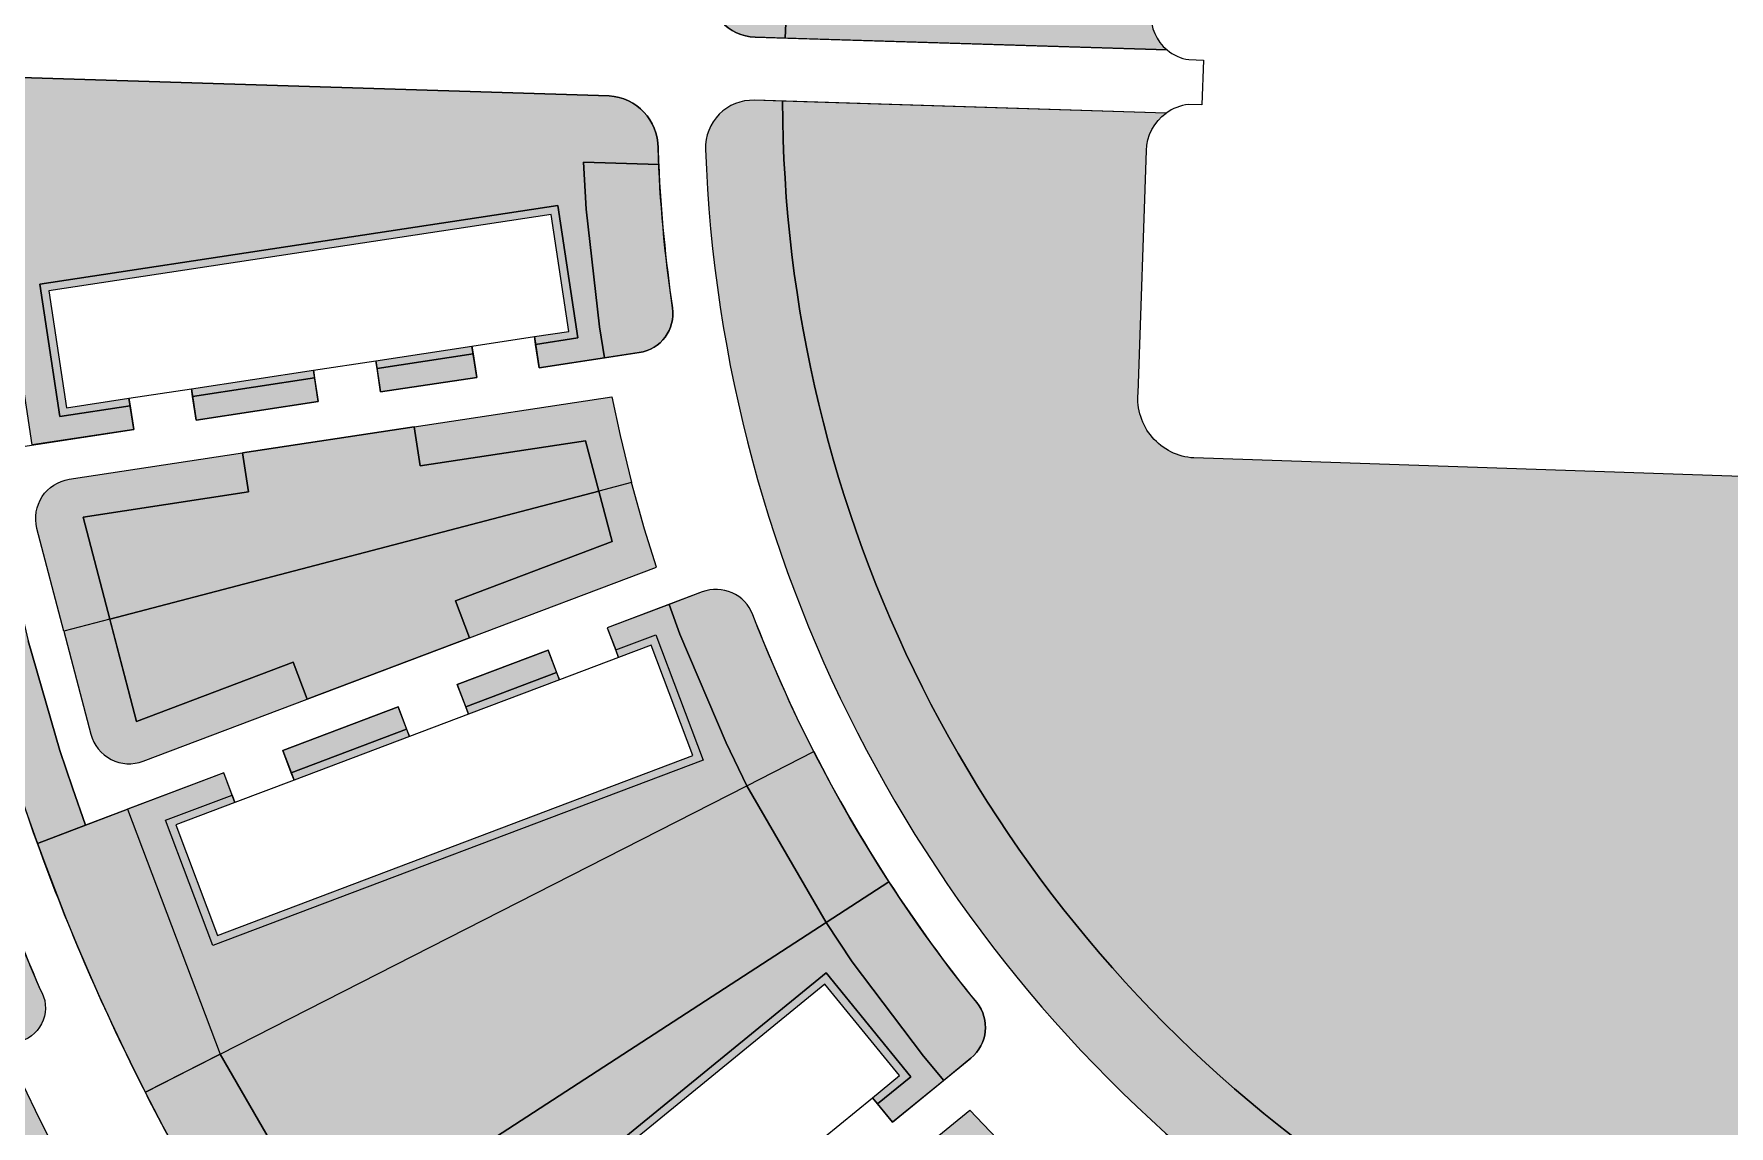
# Model space of a CAD drawing. Header units: millimetres. Extents: x 2240546 to 2245671, y 376439 to 383894.
# Drawn here: x 2243450.2 to 2243664.8, y 378138.3 to 378276.6 of the extents above; entities that cross this region are included whole.
import ezdxf

# ---------------------------------------------------------------- set-up
doc = ezdxf.new("R2010")
doc.units = ezdxf.units.MM
for name, color, linetype, true_color in [('благоустройство_внутридворовые_дороги', 7, 'Continuous', 0x000000), ('благоустройство_внутридворовые_площадки', 7, 'Continuous', 0x000000), ('благоустройство_внутриквартальные_дороги_парковки', 7, 'Continuous', 0x000000), ('благоустройство_зеленые насаждения', 7, 'Continuous', 0x000000), ('благоустройство_озеленение', 7, 'Continuous', 0x000000), ('благоустройство_отмостка', 7, 'Continuous', 0x000000), ('благоустройство_парковка', 7, 'Continuous', 0x000000), ('благоустройство_спорт', 7, 'Continuous', 0x000000)]:
    doc.layers.add(name, color=color, linetype=linetype, true_color=true_color)
for name, color, linetype, transparency in [('благоустройство_штриховка_внутридомовые_площадки', 221, 'Continuous', 0.5), ('благоустройство_штриховка_зеленые насаждения', 90, 'Continuous', 0.5), ('благоустройство_штриховка_озеленение', 105, 'Continuous', 0.5), ('благоустройство_штриховка_отмостка', 160, 'Continuous', 0.5), ('благоустройство_штриховка_парковка', 252, 'Continuous', 0.5), ('благоустройство_штриховка_спорт', 165, 'Continuous', 0.5)]:
    doc.layers.add(name, color=color, linetype=linetype, transparency=transparency)

msp = doc.modelspace()

# ---------------------------------------------------------------- hatches: boundary and pattern name
at = {"layer": 'благоустройство_штриховка_внутридомовые_площадки'}
h = msp.add_hatch(color=256, dxfattribs=at)
h.dxf.hatch_style = 1
edge = h.paths.add_edge_path()
edge.add_line((2243450.628113185, 378174.1371815763), (2243462.044081115, 378178.4546790883))
edge.add_line((2243462.044081115, 378178.4546790883), (2243473.779802937, 378147.453300196))
edge.add_line((2243473.779802937, 378147.453300196), (2243464.296134218, 378142.6207244301))
edge.add_arc((2243710.997436393, 378268.331856983), 276.8841298138207, 199.8887723197528, 207.0019434515235, ccw=False)
at = {"layer": 'благоустройство_штриховка_зеленые насаждения'}
h = msp.add_hatch(color=256, dxfattribs=at)
h.dxf.hatch_style = 1
edge = h.paths.add_edge_path()
edge.add_line((2243593.66338039, 378274.5991036266), (2243545.295394621, 378276.1021769981))
edge.add_arc((2243710.997436292, 378268.3318569374), 165.8841297050037, 116.28798406893279, 177.3151770714431, ccw=False)
edge.add_line((2243637.530146722, 378417.0601388852), (2243660.298217439, 378385.6420135075))
edge.add_line((2243660.298217439, 378385.6420135075), (2243658.747447706, 378340.0858715458))
edge.add_arc((2243652.743305081, 378338.6192884027), 6.180662972521711, 13.72639730233035, 109.4985481450196)
edge.add_line((2243650.680305019, 378344.4454900405), (2243596.954704733, 378321.4327583911))
edge.add_arc((2243599.334540586, 378315.4295750044), 6.457695367909973, 111.6248093942227, 178.8198301808216)
edge.add_line((2243592.878215078, 378315.5625802335), (2243591.64015812, 378279.1928360176))
edge.add_arc((2243597.239879109, 378278.9167157524), 5.606524552646424, 177.1770518018655, 230.3633112517504)
h = msp.add_hatch(color=256, dxfattribs=at)
h.dxf.hatch_style = 1
edge = h.paths.add_edge_path()
edge.add_line((2243757.888181983, 378109.2182666922), (2243756.538698326, 378158.7630841314))
edge.add_arc((2243708.053932261, 378279.3194087956), 129.9407555657339, 291.9087691512, 387.7802836440335)
edge.add_line((2243823.017900028, 378339.8824839504), (2243780.055198567, 378322.051087517))
edge.add_arc((2243780.087288256, 378316.169164271), 5.882010780356612, 23.959035829771892, 90.31258236753149, ccw=False)
edge.add_line((2243785.462481603, 378318.5577511546), (2243819.148293768, 378239.6106119079))
edge.add_arc((2243812.816805802, 378236.4352404459), 7.083129518966978, -24.63180659899632, 26.634706632404573, ccw=False)
edge.add_line((2243819.255405094, 378233.4830949645), (2243806.725086284, 378205.7763209706))
edge.add_arc((2243793.111280621, 378212.5109229408), 15.18850118790598, 268.77784290396835, 333.6788969513552, ccw=False)
edge.add_line((2243792.787324353, 378197.3258769853), (2243726.666671987, 378199.5766801056))
edge.add_arc((2243726.878369735, 378205.3741784691), 5.801362185815067, 234.1135745111656, 267.90875304417784, ccw=False)
edge.add_line((2243723.477724782, 378200.6740277148), (2243705.334158376, 378217.729163771))
edge.add_arc((2243700.087528541, 378210.525385111), 8.911876996896773, 53.9335364604168, 91.48966501141709)
edge.add_line((2243699.855849771, 378219.4342501653), (2243597.062461267, 378222.9334243466))
edge.add_arc((2243597.527287065, 378230.4725696138), 7.553461086378694, 174.7906668686681, 266.4718962411974, ccw=False)
edge.add_line((2243590.005024629, 378231.158384621), (2243591.049635188, 378261.8453563253))
edge.add_arc((2243597.119655258, 378261.6729875227), 6.072466932991397, 125.79884082007459, 178.3734235657843, ccw=False)
edge.add_line((2243593.567618764, 378266.5982176082), (2243544.981371291, 378268.1080736344))
edge.add_arc((2243711.009291111, 378268.4909458974), 166.0283612839431, 180.1321279330496, 286.400791941861)
h = msp.add_hatch(color=256, dxfattribs=at)
h.dxf.hatch_style = 1
h.paths.add_polyline_path([(2243487.71290245, 378123.3341007086), (2243473.779802937, 378147.453300196), (2243540.475875377, 378181.4394961406), (2243550.487585534, 378164.0990746116)])
at = {"layer": 'благоустройство_штриховка_озеленение'}
h = msp.add_hatch(color=256, dxfattribs=at)
h.dxf.hatch_style = 1
edge = h.paths.add_edge_path()
edge.add_line((2243449.956439617, 378224.5750657057), (2243444.163253192, 378262.7369730563))
edge.add_line((2243444.163253192, 378262.7369730563), (2243440.668972849, 378262.8455605789))
edge.add_line((2243440.668972849, 378262.8455605789), (2243434.163733255, 378263.0477160392))
edge.add_arc((2243710.997473249, 378268.3318574675), 276.8841666644989, 180.6278552747945, 181.0935164219037, ccw=False)
edge.add_arc((2243440.129570425, 378265.3635297708), 5.999999999686032, 88.22006120089202, 180.6278552528428, ccw=False)
edge.add_line((2243440.3159352, 378271.3606347528), (2243523.03398104, 378268.7901061262))
edge.add_arc((2243522.620852297, 378262.2074371713), 6.595620208004561, -0.006601097276927703, 86.40882311844518, ccw=False)
edge.add_arc((2243710.997436204, 378268.331856943), 181.8841296134065, 181.9298732228911, 182.5967742365926)
edge.add_line((2243529.300079375, 378260.0912789135), (2243519.778276283, 378260.3871764681))
edge.add_line((2243519.778276283, 378260.3871764681), (2243520.119441879, 378254.4222792758))
edge.add_line((2243520.119441879, 378254.4222792758), (2243521.790094635, 378239.5487548641))
edge.add_line((2243521.790094635, 378239.5487548641), (2243522.433002074, 378235.6005378352))
edge.add_line((2243522.433002074, 378235.6005378352), (2243514.163677352, 378234.3425696568))
edge.add_line((2243514.163677352, 378234.3425696568), (2243513.7132123, 378237.3099539625))
edge.add_line((2243513.7132123, 378237.3099539625), (2243519.074933699, 378238.1238914283))
edge.add_line((2243519.074933699, 378238.1238914283), (2243516.530135556, 378254.8874428606))
edge.add_line((2243516.530135556, 378254.8874428606), (2243450.912820638, 378244.9263898623))
edge.add_line((2243450.912820638, 378244.9263898623), (2243453.457607761, 378228.162836756))
edge.add_line((2243453.457607761, 378228.162836756), (2243462.365099189, 378229.5150407334))
edge.add_line((2243462.365099189, 378229.5150407334), (2243462.817997776, 378226.5316258158))
edge.add_line((2243462.817997776, 378226.5316258158), (2243449.956439617, 378224.5750657057))
h.paths.add_polyline_path([(2243470.274479419, 378230.7157261891), (2243485.718267872, 378233.0601743804), (2243486.170059684, 378230.0840501998), (2243470.727003158, 378227.7347805386)], flags=17)
h.paths.add_polyline_path([(2243493.627651849, 378234.260860405), (2243505.80382497, 378236.1092674291), (2243506.254664871, 378233.1394138542), (2243494.079068813, 378231.2872054926)], flags=17)
h = msp.add_hatch(color=256, dxfattribs=at)
h.dxf.hatch_style = 1
edge = h.paths.add_edge_path()
edge.add_line((2243437.89270832, 378222.7398747346), (2243444.338830722, 378223.7204888851))
edge.add_line((2243444.338830722, 378223.7204888851), (2243445.151031549, 378218.7899095022))
edge.add_line((2243445.151031549, 378218.7899095022), (2243446.152721399, 378213.881378627))
edge.add_line((2243446.152721399, 378213.881378627), (2243449.443374459, 378199.7968269647))
edge.add_line((2243449.443374459, 378199.7968269647), (2243453.482604107, 378185.9080205816))
edge.add_line((2243453.482604107, 378185.9080205816), (2243455.052228166, 378181.1560114751))
edge.add_line((2243455.052228166, 378181.1560114751), (2243456.708486317, 378176.436767212))
edge.add_line((2243456.708486317, 378176.436767212), (2243450.628113185, 378174.1371815763))
edge.add_arc((2243710.997436262, 378268.3318569314), 276.8841296728159, 189.4775343982641, 199.8887723189731, ccw=False)
h = msp.add_hatch(color=256, dxfattribs=at)
h.dxf.hatch_style = 1
h.paths.add_polyline_path([(2243462.044081115, 378178.4546790883), (2243473.779802937, 378147.4533001959), (2243540.475875377, 378181.4394961406), (2243537.825680863, 378186.8491702891), (2243531.987811031, 378200.6307552795), (2243530.611934917, 378204.3869119041), (2243522.790739925, 378201.4289507287), (2243523.853341662, 378198.6219605153), (2243528.925239617, 378200.5419546454), (2243534.928142612, 378184.6845333581), (2243472.857692156, 378161.1874319613), (2243466.847559316, 378177.0639626911), (2243475.280785909, 378180.2345594367), (2243474.212438056, 378183.0567287033)])
h.paths.add_polyline_path([(2243481.695165524, 378185.8866821004), (2243496.305885821, 378191.412428924), (2243497.371620337, 378188.5971631021), (2243482.762628278, 378183.0668509295)], flags=17)
h.paths.add_polyline_path([(2243503.788610454, 378194.2423812487), (2243515.307997204, 378198.598991563), (2243516.371484043, 378195.7896632492), (2243504.85345987, 378191.4294535217)], flags=17)
h = msp.add_hatch(color=256, dxfattribs=at)
h.dxf.hatch_style = 1
edge = h.paths.add_edge_path()
edge.add_line((2243540.475875377, 378181.4394961406), (2243548.940291063, 378185.7526929982))
edge.add_arc((2243710.997436102, 378268.3318568286), 181.8841294816678, 207.001943460996, 212.9991128109222)
edge.add_line((2243558.455036048, 378169.2730220744), (2243550.487585534, 378164.0990746116))
edge.add_line((2243550.487585534, 378164.0990746116), (2243540.475875377, 378181.4394961406))
h = msp.add_hatch(color=256, dxfattribs=at)
h.dxf.hatch_style = 1
h.paths.add_polyline_path([(2243508.626344515, 378097.7344642144), (2243487.71290245, 378123.3341007086), (2243550.487585534, 378164.0990746116), (2243553.809775439, 378159.1534507514), (2243562.822136582, 378147.2039672602), (2243565.38612177, 378144.1335067672), (2243558.909310518, 378138.8389503852), (2243557.010449378, 378141.1633029892), (2243561.210392516, 378144.5944160871), (2243550.483207148, 378157.7253013692), (2243499.08517622, 378115.7360526188), (2243509.812352956, 378102.605160284), (2243516.789588892, 378108.3051625999), (2243518.698708182, 378105.9682532285)])
h.paths.add_polyline_path([(2243541.277540741, 378128.3104173346), (2243550.815134993, 378136.1020858155), (2243552.71557622, 378133.7757990628), (2243543.180414488, 378125.9811529889)], flags=17)
h.paths.add_polyline_path([(2243522.985004995, 378113.3664628702), (2243535.082116419, 378123.2491103493), (2243536.986570281, 378120.9179118207), (2243524.892544171, 378111.0314876791)], flags=17)
h = msp.add_hatch(color=256, dxfattribs=at)
h.dxf.hatch_style = 1
edge = h.paths.add_edge_path()
edge.add_line((2243464.296134218, 378142.6207244301), (2243470.087576529, 378145.571859122))
edge.add_line((2243470.087576529, 378145.571859122), (2243473.779802937, 378147.4533001959))
edge.add_line((2243473.779802937, 378147.4533001959), (2243487.71290245, 378123.3341007088))
edge.add_line((2243487.71290245, 378123.3341007088), (2243484.231944433, 378121.0736167719))
edge.add_line((2243484.231944433, 378121.0736167719), (2243478.78053093, 378117.5335474464))
edge.add_arc((2243710.997436328, 378268.3318569625), 276.8841297468264, 207.001943453827, 212.9991128095105, ccw=False)
at = {"layer": 'благоустройство_штриховка_отмостка'}
h = msp.add_hatch(color=256, dxfattribs=at)
h.dxf.hatch_style = 1
h.paths.add_polyline_path([(2243513.7132123, 378237.3099539625), (2243513.563126376, 378238.2986269192), (2243517.936174792, 378238.9624786342), (2243515.691548496, 378253.748684153), (2243452.051578895, 378244.0878025577), (2243454.29619547, 378229.3015955624), (2243462.215013266, 378230.5037136902), (2243462.365099189, 378229.5150407334), (2243453.457607761, 378228.162836756), (2243450.912820638, 378244.9263898623), (2243516.530135556, 378254.8874428606), (2243519.074933699, 378238.1238914283)])
h.paths.add_polyline_path([(2243493.477566574, 378235.2495290833), (2243505.653739047, 378237.0979403859), (2243505.80382497, 378236.1092674291), (2243493.627651849, 378234.260860405)], flags=17)
h.paths.add_polyline_path([(2243470.124393496, 378231.7043991458), (2243485.568181948, 378234.0488473372), (2243485.718267872, 378233.0601743804), (2243470.274479419, 378230.7157261891)], flags=17)
h = msp.add_hatch(color=256, dxfattribs=at)
h.dxf.hatch_style = 1
h.paths.add_polyline_path([(2243523.853341662, 378198.6219605153), (2243528.925239617, 378200.5419546454), (2243534.928142612, 378184.6845333581), (2243472.857692156, 378161.1874319613), (2243466.847559316, 378177.0639626911), (2243475.280785909, 378180.2345594367), (2243475.634822951, 378179.2993280358), (2243468.144047242, 378176.4636547794), (2243473.438886577, 378162.4767002403), (2243533.638874723, 378185.2657281135), (2243528.344044582, 378199.2526861336), (2243524.207378704, 378197.6867291144)])
h.paths.add_polyline_path([(2243482.762628278, 378183.0668509295), (2243497.371620337, 378188.5971631021), (2243497.725655419, 378187.6619368764), (2243483.116664328, 378182.131622148)], flags=17)
h.paths.add_polyline_path([(2243504.85345987, 378191.4294535217), (2243516.371484043, 378195.7896632492), (2243516.725520857, 378194.8544324493), (2243505.207494458, 378190.4942286043)], flags=17)
h = msp.add_hatch(color=256, dxfattribs=at)
h.dxf.hatch_style = 1
h.paths.add_polyline_path([(2243557.010449378, 378141.1633029893), (2243556.377787418, 378141.9377300633), (2243559.803302186, 378144.7361805206), (2243550.341442739, 378156.3182112859), (2243500.49226604, 378115.5942877694), (2243509.954117874, 378104.0122507832), (2243516.156926441, 378109.0795902741), (2243516.789588892, 378108.3051625999), (2243509.812352956, 378102.605160284), (2243499.08517622, 378115.7360526188), (2243550.483207148, 378157.7253013692), (2243561.210392516, 378144.5944160871)])
h.paths.add_polyline_path([(2243522.352345961, 378114.1408863604), (2243534.449457591, 378124.0235335883), (2243535.082116419, 378123.2491103492), (2243522.985004995, 378113.3664628702)], flags=17)
h.paths.add_polyline_path([(2243540.644878289, 378129.0848450089), (2243550.182472541, 378136.8765134897), (2243550.815134993, 378136.1020858155), (2243541.277540741, 378128.3104173346)], flags=17)
at = {"layer": 'благоустройство_штриховка_парковка'}
h = msp.add_hatch(color=256, dxfattribs=at)
h.dxf.hatch_style = 1
edge = h.paths.add_edge_path()
edge.add_arc((2243630.06770426, 378418.8368876113), 5.00000000048419, 35.93007266890288, 118.2678576744392, ccw=False)
edge.add_line((2243634.116373067, 378421.7708748122), (2243637.530146722, 378417.0601388853))
edge.add_arc((2243710.997436292, 378268.3318569377), 165.8841297044978, 116.2879840686712, 177.3151770715359)
edge.add_line((2243545.295394621, 378276.1021769981), (2243541.495360422, 378276.2202660631))
edge.add_arc((2243541.681725198, 378282.2173710457), 6.00000000018392, 175.3116876674162, 268.2200611966028, ccw=False)
edge.add_arc((2243710.997436289, 378268.3318569402), 175.8841297013758, 118.26785767967559, 175.3116876644327, ccw=False)
h = msp.add_hatch(color=256, dxfattribs=at)
h.dxf.hatch_style = 1
edge = h.paths.add_edge_path()
edge.add_line((2243544.981371317, 378268.1080736336), (2243541.409578215, 378268.2190699261))
edge.add_arc((2243541.223213439, 378262.2219649441), 5.999999999602124, 88.22006119643011, 182.0610903358428)
edge.add_arc((2243710.986267172, 378268.3165902491), 175.8724193701541, 182.0562508266778, 285.5619892012298)
edge.add_line((2243758.169458137, 378098.8915201282), (2243757.888181983, 378109.2182666922))
edge.add_arc((2243711.009291109, 378268.4909458692), 166.0283612573486, 180.1321279236502, 286.400791945063, ccw=False)
h = msp.add_hatch(color=256, dxfattribs=at)
h.dxf.hatch_style = 1
edge = h.paths.add_edge_path()
edge.add_line((2243519.778276283, 378260.3871764681), (2243529.300079375, 378260.0912789136))
edge.add_arc((2243710.997436343, 378268.331856943), 181.8841297520263, 182.5967742345755, 188.3431975445088)
edge.add_arc((2243526.09116263, 378241.2145581294), 5.000000000402501, -81.35021656989937, 8.343197542807786, ccw=False)
edge.add_line((2243526.843134642, 378236.2714277348), (2243522.433002074, 378235.6005378352))
edge.add_line((2243522.433002074, 378235.6005378352), (2243521.790094635, 378239.5487548641))
edge.add_line((2243521.790094635, 378239.5487548641), (2243520.119441879, 378254.4222792758))
edge.add_line((2243520.119441879, 378254.4222792758), (2243519.778276283, 378260.3871764681))
h = msp.add_hatch(color=256, dxfattribs=at)
h.dxf.hatch_style = 1
edge = h.paths.add_edge_path()
edge.add_line((2243453.986360395, 378200.9872258967), (2243450.56910215, 378214.0235119571))
edge.add_arc((2243455.40569101, 378215.2913479867), 4.99999999986675, 98.64374794065202, 194.6887019511094, ccw=False)
edge.add_line((2243454.654239709, 378220.2345575656), (2243476.593587248, 378223.5697087484))
edge.add_line((2243476.593587248, 378223.5697087484), (2243477.344017112, 378218.6263437557))
edge.add_line((2243477.344017112, 378218.6263437557), (2243456.40042998, 378215.4403077692))
edge.add_line((2243456.40042998, 378215.4403077692), (2243459.790415463, 378202.5080628733))
edge.add_line((2243459.790415463, 378202.5080628733), (2243453.986360395, 378200.9872258967))
h.paths.add_polyline_path([(2243499.093791906, 378221.935020763), (2243498.343362041, 378226.8783857556), (2243523.352969445, 378230.6829636772), (2243524.402530392, 378225.7851038976), (2243525.863432498, 378219.8211803685), (2243521.712454295, 378218.7334992686), (2243520.037377818, 378225.1210565642)])
h = msp.add_hatch(color=256, dxfattribs=at)
h.dxf.hatch_style = 1
edge = h.paths.add_edge_path()
edge.add_line((2243453.986360395, 378200.9872258967), (2243457.403295774, 378187.9521715166))
edge.add_arc((2243462.239884634, 378189.220007546), 4.999999999837231, 194.688701949819, 290.7165233382585)
edge.add_line((2243464.008607627, 378184.5432972733), (2243484.765399217, 378192.3934766537))
edge.add_line((2243484.765399217, 378192.3934766537), (2243482.995216872, 378197.0696350023))
edge.add_line((2243482.995216872, 378197.0696350023), (2243463.180426926, 378189.5757188649))
edge.add_line((2243463.180426926, 378189.5757188649), (2243459.790415463, 378202.5080628733))
edge.add_line((2243459.790415463, 378202.5080628733), (2243453.986360395, 378200.9872258967))
h.paths.add_polyline_path([(2243503.572743073, 378204.852016551), (2243505.342925417, 378200.1758582024), (2243529.002152834, 378209.1237333313), (2243527.514979602, 378213.9069252526), (2243525.863432498, 378219.8211803684), (2243521.712454295, 378218.7334992686), (2243523.387533184, 378212.3459327513)])
h = msp.add_hatch(color=256, dxfattribs=at)
h.dxf.hatch_style = 1
edge = h.paths.add_edge_path()
edge.add_line((2243540.475875377, 378181.4394961406), (2243548.940291063, 378185.7526929983))
edge.add_arc((2243710.997436224, 378268.3318569088), 181.884129625906, 201.0231091508766, 207.0019434661602, ccw=False)
edge.add_arc((2243536.553097358, 378201.2882103514), 4.999999999823436, 21.02310915187339, 110.7165233337393)
edge.add_line((2243534.784374365, 378205.9649206239), (2243530.611934917, 378204.3869119042))
edge.add_line((2243530.611934917, 378204.3869119042), (2243531.987811031, 378200.6307552795))
edge.add_line((2243531.987811031, 378200.6307552795), (2243537.825680863, 378186.8491702891))
edge.add_line((2243537.825680863, 378186.8491702891), (2243540.475875377, 378181.4394961406))
h = msp.add_hatch(color=256, dxfattribs=at)
h.dxf.hatch_style = 1
edge = h.paths.add_edge_path()
edge.add_line((2243437.56232893, 378170.5761162119), (2243444.153755788, 378172.9326161551))
edge.add_arc((2243710.997436441, 378268.3318570004), 283.3841298629383, 199.6724697487814, 203.4328807299853)
edge.add_arc((2243447.22294398, 378153.3102100631), 4.423549469780617, -72.91278420972509, 31.738888680094874, ccw=False)
edge.add_line((2243448.522702494, 378149.0819222632), (2243446.607930775, 378148.2438385704))
edge.add_line((2243446.607930775, 378148.2438385704), (2243444.978579682, 378151.8977094084))
edge.add_line((2243444.978579682, 378151.8977094084), (2243439.326265937, 378165.7759308243))
edge.add_line((2243439.326265937, 378165.7759308243), (2243437.56232893, 378170.5761162119))
h = msp.add_hatch(color=256, dxfattribs=at)
h.dxf.hatch_style = 1
edge = h.paths.add_edge_path()
edge.add_line((2243550.487585534, 378164.0990746116), (2243558.455036048, 378169.2730220744))
edge.add_arc((2243710.997436225, 378268.3318568918), 181.8841296187429, 212.9991128065808, 218.9581568116647)
edge.add_arc((2243565.675337624, 378150.8279609481), 5.000000000795334, -50.73525721303821, 38.95815680049088, ccw=False)
edge.add_line((2243568.839860458, 378146.9568118628), (2243565.38612177, 378144.1335067672))
edge.add_line((2243565.38612177, 378144.1335067672), (2243562.822136582, 378147.2039672602))
edge.add_line((2243562.822136582, 378147.2039672602), (2243553.809775439, 378159.1534507514))
edge.add_line((2243553.809775439, 378159.1534507514), (2243550.487585534, 378164.0990746116))
h = msp.add_hatch(color=256, dxfattribs=at)
h.dxf.hatch_style = 1
h.paths.add_polyline_path([(2243425.23190874, 378133.4297201568), (2243448.715329147, 378143.7082674584), (2243450.901716183, 378139.2072691783), (2243453.652130005, 378133.8092338775), (2243449.599088527, 378131.6905794484), (2243446.642348379, 378137.342970326), (2243427.23535857, 378128.8486513862)])
h = msp.add_hatch(color=256, dxfattribs=at)
h.dxf.hatch_style = 1
edge = h.paths.add_edge_path()
edge.add_line((2243524.10668974, 378079.4865779098), (2243514.528715187, 378088.9641702918))
edge.add_arc((2243518.045575578, 378092.5182796025), 4.999999999881616, 129.2647427887406, 225.301823690868, ccw=False)
edge.add_line((2243514.881052744, 378096.389428687), (2243532.062509779, 378110.4346415983))
edge.add_line((2243532.062509779, 378110.4346415983), (2243535.225824476, 378106.5625049065))
edge.add_line((2243535.225824476, 378106.5625049065), (2243518.82412319, 378093.1547138093))
edge.add_line((2243518.82412319, 378093.1547138093), (2243528.32720364, 378083.7512306006))
edge.add_line((2243528.32720364, 378083.7512306006), (2243524.10668974, 378079.4865779098))
h.paths.add_polyline_path([(2243549.095566581, 378124.3585427448), (2243568.682208, 378140.3699059606), (2243576.374206631, 378132.3007166157), (2243573.354834908, 378129.249767833), (2243568.660584096, 378133.8941984029), (2243552.258881278, 378120.486406053)])
at = {"layer": 'благоустройство_штриховка_спорт'}
h = msp.add_hatch(color=256, dxfattribs=at)
h.dxf.hatch_style = 1
h.paths.add_polyline_path([(2243459.790415463, 378202.5080628733), (2243456.40042998, 378215.4403077692), (2243477.344017112, 378218.6263437557), (2243476.593587248, 378223.5697087484), (2243498.343362041, 378226.8783857556), (2243499.093791906, 378221.935020763), (2243520.037377818, 378225.1210565642), (2243521.712454295, 378218.7334992686)])
h = msp.add_hatch(color=256, dxfattribs=at)
h.dxf.hatch_style = 1
h.paths.add_polyline_path([(2243459.790415463, 378202.5080628733), (2243521.712454298, 378218.7334992465), (2243523.387533184, 378212.3459327514), (2243503.572743073, 378204.852016551), (2243505.342925417, 378200.1758582024), (2243484.765399217, 378192.3934766536), (2243482.995216872, 378197.0696350022), (2243463.180426926, 378189.5757188649)])

# ---------------------------------------------------------------- linework, layer by layer
at = {"layer": 'благоустройство_внутридворовые_дороги'}
for points in [[(2243535.701800714, 378282.7077822734, 0.4291603949625217), (2243541.495360422, 378276.2202660631), (2243593.66338039, 378274.5991036266, 0.1380207167585257), (2243596.439910189, 378273.3675566014), (2243598.267597921, 378273.3053405599), (2243598.074729637, 378267.63955102), (2243596.361065824, 378267.6978855905, 0.1255428026234665), (2243593.567618764, 378266.5982176082), (2243541.409578215, 378268.2190699261, 0.4339878411746146), (2243535.22709515, 378262.0061746162, 0.4850657422226442), (2243758.169458137, 378098.8915201278), (2243763.672368582, 377897.2045958942, 0.4549315885509788), (2243770.651336653, 377891.4490146732, 0.1010076244227595), (2243913.344277894, 377946.0738592129, 0.2583162855479476), (2243931.861215329, 377980.1079108783), (2243930.850779207, 378118.5045044117), (2243928.672157575, 378559.0517327417, 0.2579885035923074)], [(2243444.338830722, 378223.7204888851), (2243462.817997776, 378226.5316258158), (2243462.215013266, 378230.5037136902), (2243470.124393496, 378231.7043991458), (2243470.727003158, 378227.7347805386), (2243486.170059684, 378230.0840501998), (2243485.568181948, 378234.0488473372), (2243493.477566574, 378235.2495290833), (2243494.079068813, 378231.2872054926), (2243506.254664871, 378233.1394138542), (2243505.653739047, 378237.0979403859), (2243513.563126376, 378238.2986269192), (2243514.163677352, 378234.3425696568), (2243526.843134642, 378236.2714277348, 0.4126471773864088), (2243531.038245991, 378241.9400691411, -0.02799071298212468), (2243529.216472461, 378262.2066772839, 0.396005861629376), (2243523.033981042, 378268.7901061261), (2243440.315935201, 378271.3606347528, 0.4265763418530804), (2243434.129930664, 378265.2977822383, 0.4526049585545446), (2243749.698923511, 377994.1658193477, 0.3815032721551057)], [(2243752.38785752, 377888.9083961085, -0.4472081609823994), (2243329.323373105, 378268.6250746555, -0.4231156094316615)], [(2243434.875729305, 378204.587305034, 0.04555622836570466), (2243450.984970458, 378155.6372138634, -0.4912573566496903), (2243448.522702494, 378149.0819222633)], [(2243550.182473917, 378136.8765118063), (2243556.376030515, 378141.936294774), (2243558.907354265, 378138.8413449903), (2243568.839860458, 378146.9568118628, 0.4126471769165149), (2243569.563364364, 378153.9717243101, -0.0784165497062838), (2243541.220276407, 378203.0819326619, 0.4126471776797124), (2243534.784374365, 378205.9649206239), (2243522.790739925, 378201.4289507287), (2243524.207378704, 378197.6867291144), (2243516.725520857, 378194.8544324493), (2243515.307997204, 378198.598991563), (2243503.788610454, 378194.2423812487), (2243505.207496912, 378190.4942221208), (2243497.725657378, 378187.6619317014), (2243496.305885821, 378191.412428924), (2243481.695165524, 378185.8866821004), (2243483.11666532, 378182.1316195288), (2243475.634822454, 378179.2993293472), (2243474.212438056, 378183.0567287033), (2243456.708486317, 378176.436767212), (2243455.052228167, 378181.1560114725), (2243453.482604115, 378185.9080205561), (2243449.443374461, 378199.796826957)]]:
    msp.add_lwpolyline(points, format="xyb", dxfattribs=at)
at = {"layer": 'благоустройство_внутридворовые_площадки'}
msp.add_lwpolyline([(2243450.628113185, 378174.1371815763), (2243462.044081115, 378178.4546790883), (2243473.779802937, 378147.453300196), (2243464.296134218, 378142.6207244301, -0.03104703396296254)], format="xyb", close=True, dxfattribs=at)
at = {"layer": 'благоустройство_внутриквартальные_дороги_парковки'}
msp.add_lwpolyline([(2243463.180426926, 378189.5757188649), (2243482.995216872, 378197.0696350022), (2243484.765399217, 378192.3934766536), (2243505.342925417, 378200.1758582024), (2243503.572743073, 378204.852016551), (2243523.387533184, 378212.3459327514), (2243520.037377818, 378225.1210565642), (2243499.093791906, 378221.935020763), (2243498.343362041, 378226.8783857556), (2243476.593587248, 378223.5697087484), (2243477.344017112, 378218.6263437557), (2243456.40042998, 378215.4403077692), (2243463.180426926, 378189.5757188649)], dxfattribs=at)
at = {"layer": 'благоустройство_зеленые насаждения'}
msp.add_lwpolyline([(2243593.66338039, 378274.5991036266), (2243545.295394621, 378276.1021769981, -0.2727587669671221), (2243637.530146722, 378417.0601388852), (2243660.298217439, 378385.6420135075), (2243658.747447706, 378340.0858715458, 0.4440379576896386), (2243650.680305019, 378344.4454900405), (2243596.954704733, 378321.4327583911, 0.3018940941946728), (2243592.878215078, 378315.5625802335), (2243591.64015812, 378279.1928360176, 0.2363266791635847), (2243593.66338039, 378274.5991036266)], format="xyb", dxfattribs=at)
msp.add_lwpolyline([(2243757.888181983, 378109.2182666922), (2243756.538698326, 378158.7630841314, 0.4445570974282011), (2243823.017900028, 378339.8824839504), (2243780.055198567, 378322.051087517, -0.2978922559767249), (2243785.462481603, 378318.5577511546), (2243819.148293768, 378239.6106119079, -0.227499644947187), (2243819.255405094, 378233.4830949645), (2243806.725086284, 378205.7763209706, -0.2910050666819538), (2243792.787324353, 378197.3258769853), (2243726.666671987, 378199.5766801056, -0.1485374595037803), (2243723.477724782, 378200.6740277148), (2243705.334158376, 378217.729163771, 0.1653522611066671), (2243699.855849771, 378219.4342501653), (2243597.062461267, 378222.9334243466, -0.4228342738060815), (2243590.005024629, 378231.158384621), (2243591.049635188, 378261.8453563253, -0.2335104444124955), (2243593.567618764, 378266.5982176082), (2243544.981371291, 378268.1080736344, 0.5000461391784103)], format="xyb", close=True, dxfattribs=at)
msp.add_lwpolyline([(2243487.71290245, 378123.3341007086), (2243473.779802937, 378147.453300196), (2243540.475875377, 378181.4394961406), (2243550.487585534, 378164.0990746116)], close=True, dxfattribs=at)
at = {"layer": 'благоустройство_озеленение'}
for points in [[(2243449.956439617, 378224.5750657057), (2243444.163253192, 378262.7369730563), (2243440.668972849, 378262.8455605789), (2243434.163733255, 378263.0477160392, -0.002031832849945467), (2243434.129930664, 378265.2977822383, -0.426576341866688), (2243440.3159352, 378271.3606347528), (2243523.03398104, 378268.7901061262, -0.3960058617206968), (2243529.216472461, 378262.2066772841, 0.002909912831764681), (2243529.300079375, 378260.0912789135), (2243519.778276283, 378260.3871764681), (2243520.119441879, 378254.4222792758), (2243521.790094635, 378239.5487548641), (2243522.433002074, 378235.6005378352), (2243514.163677352, 378234.3425696568), (2243513.7132123, 378237.3099539625), (2243519.074933699, 378238.1238914283), (2243516.530135556, 378254.8874428606), (2243450.912820638, 378244.9263898623), (2243453.457607761, 378228.162836756), (2243462.365099189, 378229.5150407334), (2243462.817997776, 378226.5316258158)], [(2243437.89270832, 378222.7398747346), (2243444.338830722, 378223.7204888851), (2243445.151031549, 378218.7899095022), (2243446.152721399, 378213.881378627), (2243449.443374459, 378199.7968269647), (2243453.482604107, 378185.9080205816), (2243455.052228166, 378181.1560114751), (2243456.708486317, 378176.436767212), (2243450.628113185, 378174.1371815763, -0.04545887018199126)], [(2243540.475875377, 378181.4394961406), (2243548.940291063, 378185.7526929982, 0.02617356206311249), (2243558.455036048, 378169.2730220744), (2243550.487585534, 378164.0990746116)], [(2243464.296134218, 378142.6207244301), (2243470.087576529, 378145.571859122), (2243473.779802937, 378147.4533001959), (2243487.71290245, 378123.3341007088), (2243484.231944433, 378121.0736167719), (2243478.78053093, 378117.5335474464, -0.02617356208827759)]]:
    msp.add_lwpolyline(points, format="xyb", close=True, dxfattribs=at)
for points in [[(2243493.627651849, 378234.260860405), (2243505.80382497, 378236.1092674291), (2243506.254664871, 378233.1394138542), (2243494.079068813, 378231.2872054926)], [(2243470.274479419, 378230.7157261891), (2243485.718267872, 378233.0601743804), (2243486.170059684, 378230.0840501998), (2243470.727003158, 378227.7347805386)], [(2243462.044081115, 378178.4546790883), (2243473.779802937, 378147.4533001959), (2243540.475875377, 378181.4394961406), (2243537.825680863, 378186.8491702891), (2243531.987811031, 378200.6307552795), (2243530.611934917, 378204.3869119041), (2243522.790739925, 378201.4289507287), (2243523.853341662, 378198.6219605153), (2243528.925239617, 378200.5419546454), (2243534.928142612, 378184.6845333581), (2243472.857692156, 378161.1874319613), (2243466.847559316, 378177.0639626911), (2243475.280785909, 378180.2345594367), (2243474.212438056, 378183.0567287033)], [(2243503.788610454, 378194.2423812487), (2243515.307997204, 378198.598991563), (2243516.371484043, 378195.7896632492), (2243504.85345987, 378191.4294535217)], [(2243481.695165524, 378185.8866821004), (2243496.305885821, 378191.412428924), (2243497.371620337, 378188.5971631021), (2243482.762628278, 378183.0668509295)], [(2243508.626344515, 378097.7344642144), (2243487.71290245, 378123.3341007086), (2243550.487585534, 378164.0990746116), (2243553.809775439, 378159.1534507514), (2243562.822136582, 378147.2039672602), (2243565.38612177, 378144.1335067672), (2243558.909310518, 378138.8389503852), (2243557.010449378, 378141.1633029892), (2243561.210392516, 378144.5944160871), (2243550.483207148, 378157.7253013692), (2243499.08517622, 378115.7360526188), (2243509.812352956, 378102.605160284), (2243516.789588892, 378108.3051625999), (2243518.698708182, 378105.9682532285)]]:
    msp.add_lwpolyline(points, close=True, dxfattribs=at)
at = {"layer": 'благоустройство_отмостка'}
for points in [[(2243513.7132123, 378237.3099539625), (2243513.563126376, 378238.2986269192), (2243517.936174792, 378238.9624786342), (2243515.691548496, 378253.748684153), (2243452.051578895, 378244.0878025577), (2243454.29619547, 378229.3015955624), (2243462.215013266, 378230.5037136902), (2243462.365099189, 378229.5150407334), (2243453.457607761, 378228.162836756), (2243450.912820638, 378244.9263898623), (2243516.530135556, 378254.8874428606), (2243519.074933699, 378238.1238914283)], [(2243493.477566574, 378235.2495290833), (2243505.653739047, 378237.0979403859), (2243505.80382497, 378236.1092674291), (2243493.627651849, 378234.260860405)], [(2243470.124393496, 378231.7043991458), (2243485.568181948, 378234.0488473372), (2243485.718267872, 378233.0601743804), (2243470.274479419, 378230.7157261891)], [(2243523.853341662, 378198.6219605153), (2243528.925239617, 378200.5419546454), (2243534.928142612, 378184.6845333581), (2243472.857692156, 378161.1874319613), (2243466.847559316, 378177.0639626911), (2243475.280785909, 378180.2345594367), (2243475.634822951, 378179.2993280358), (2243468.144047242, 378176.4636547794), (2243473.438886577, 378162.4767002403), (2243533.638874723, 378185.2657281135), (2243528.344044582, 378199.2526861336), (2243524.207378704, 378197.6867291144)], [(2243504.85345987, 378191.4294535217), (2243516.371484043, 378195.7896632492), (2243516.725520857, 378194.8544324493), (2243505.207494458, 378190.4942286043)], [(2243482.762628278, 378183.0668509295), (2243497.371620337, 378188.5971631021), (2243497.725655419, 378187.6619368764), (2243483.116664328, 378182.131622148)], [(2243557.010449378, 378141.1633029893), (2243556.377787418, 378141.9377300633), (2243559.803302186, 378144.7361805206), (2243550.341442739, 378156.3182112859), (2243500.49226604, 378115.5942877694), (2243509.954117874, 378104.0122507832), (2243516.156926441, 378109.0795902741), (2243516.789588892, 378108.3051625999), (2243509.812352956, 378102.605160284), (2243499.08517622, 378115.7360526188), (2243550.483207148, 378157.7253013692), (2243561.210392516, 378144.5944160871)]]:
    msp.add_lwpolyline(points, close=True, dxfattribs=at)
at = {"layer": 'благоустройство_парковка'}
for points in [[(2243627.69973328, 378423.2406034787, -0.3755655032955559), (2243634.116373067, 378421.7708748122), (2243637.530146722, 378417.0601388853, 0.2727587669687843), (2243545.295394621, 378276.1021769981), (2243541.495360422, 378276.2202660631, -0.4291603949291555), (2243535.701800714, 378282.7077822732, -0.2541712359317848)], [(2243544.981371317, 378268.1080736336), (2243541.409578215, 378268.2190699261, 0.4339878412171562), (2243535.22709515, 378262.0061746162, 0.4850657422247226), (2243758.169458137, 378098.8915201282), (2243757.888181983, 378109.2182666922, -0.5000461392464847)], [(2243519.778276283, 378260.3871764681), (2243529.300079375, 378260.0912789136, 0.02507875747171299), (2243531.038245991, 378241.9400691411, -0.41264717734611), (2243526.843134642, 378236.2714277348), (2243522.433002074, 378235.6005378352), (2243521.790094635, 378239.5487548641), (2243520.119441879, 378254.4222792758)], [(2243453.986360395, 378200.9872258967), (2243450.56910215, 378214.0235119571, -0.445463737012491), (2243454.654239709, 378220.2345575656), (2243476.593587248, 378223.5697087484), (2243477.344017112, 378218.6263437557), (2243456.40042998, 378215.4403077692), (2243459.790415463, 378202.5080628733)], [(2243540.475875377, 378181.4394961406), (2243548.940291063, 378185.7526929983, -0.02609350574424802), (2243541.220276407, 378203.0819326619, 0.4126471776963979), (2243534.784374365, 378205.9649206239), (2243530.611934917, 378204.3869119042), (2243531.987811031, 378200.6307552795), (2243537.825680863, 378186.8491702891)], [(2243453.986360395, 378200.9872258967), (2243457.403295774, 378187.9521715166, 0.4453741505729936), (2243464.008607627, 378184.5432972733), (2243484.765399217, 378192.3934766537), (2243482.995216872, 378197.0696350023), (2243463.180426926, 378189.5757188649), (2243459.790415463, 378202.5080628733)], [(2243437.56232893, 378170.5761162119), (2243444.153755788, 378172.9326161551, 0.01640936080841855), (2243450.984970458, 378155.6372138634, -0.491257356599756), (2243448.522702494, 378149.0819222632), (2243446.607930775, 378148.2438385704), (2243444.978579682, 378151.8977094084), (2243439.326265937, 378165.7759308243)], [(2243550.487585534, 378164.0990746116), (2243558.455036048, 378169.2730220744, 0.02600709562623445), (2243569.563364364, 378153.9717243103, -0.4126471768373126), (2243568.839860458, 378146.9568118628), (2243565.38612177, 378144.1335067672), (2243562.822136582, 378147.2039672602), (2243553.809775439, 378159.1534507514)]]:
    msp.add_lwpolyline(points, format="xyb", close=True, dxfattribs=at)
for points in [[(2243499.093791906, 378221.935020763), (2243498.343362041, 378226.8783857556), (2243523.352969445, 378230.6829636772), (2243524.402530392, 378225.7851038976), (2243525.863432498, 378219.8211803685), (2243521.712454295, 378218.7334992686), (2243520.037377818, 378225.1210565642)], [(2243503.572743073, 378204.852016551), (2243505.342925417, 378200.1758582024), (2243529.002152834, 378209.1237333313), (2243527.514979602, 378213.9069252526), (2243525.863432498, 378219.8211803684), (2243521.712454295, 378218.7334992686), (2243523.387533184, 378212.3459327513)], [(2243425.23190874, 378133.4297201568), (2243448.715329147, 378143.7082674584), (2243450.901716183, 378139.2072691783), (2243453.652130005, 378133.8092338775), (2243449.599088527, 378131.6905794484), (2243446.642348379, 378137.342970326), (2243427.23535857, 378128.8486513862)], [(2243549.095566581, 378124.3585427448), (2243568.682208, 378140.3699059606), (2243576.374206631, 378132.3007166157), (2243573.354834908, 378129.249767833), (2243568.660584096, 378133.8941984029), (2243552.258881278, 378120.486406053)]]:
    msp.add_lwpolyline(points, close=True, dxfattribs=at)
at = {"layer": 'благоустройство_спорт'}
for points in [[(2243459.790415463, 378202.5080628733), (2243456.40042998, 378215.4403077692), (2243477.344017112, 378218.6263437557), (2243476.593587248, 378223.5697087484), (2243498.343362041, 378226.8783857556), (2243499.093791906, 378221.935020763), (2243520.037377818, 378225.1210565642), (2243521.712454295, 378218.7334992686)], [(2243459.790415463, 378202.5080628733), (2243521.712454298, 378218.7334992465), (2243523.387533184, 378212.3459327514), (2243503.572743073, 378204.852016551), (2243505.342925417, 378200.1758582024), (2243484.765399217, 378192.3934766536), (2243482.995216872, 378197.0696350022), (2243463.180426926, 378189.5757188649)]]:
    msp.add_lwpolyline(points, close=True, dxfattribs=at)

doc.saveas('drawing.dxf')
